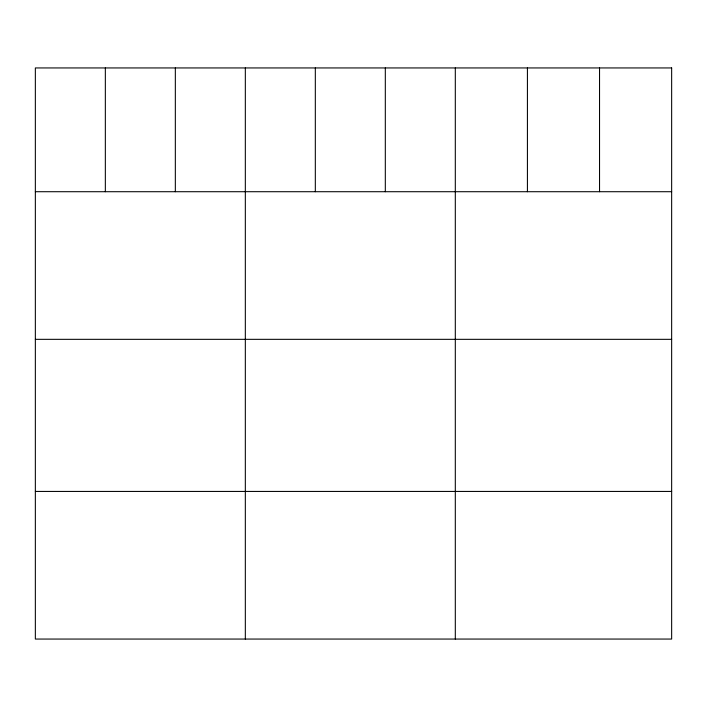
<?xml version="1.0" encoding="UTF-8"?>
<svg xmlns="http://www.w3.org/2000/svg" width="707" height="707" viewBox="0 0 707 707"><rect width="100%" height="100%" fill="white"/><g stroke="black" fill="none" stroke-linecap="round" stroke-linejoin="round"><path stroke-width="1.06" d="M35.35 191.712L671.65 191.712M35.35 339.333L671.65 339.333M35.35 491.436L671.65 491.436M599.536 67.943L599.536 191.712M527.422 67.943L527.422 191.712M455.308 67.943L455.308 639.057M385.315 67.943L385.315 191.712M315.322 67.943L315.322 191.712M245.329 67.943L245.329 639.057M175.336 67.943L175.336 191.712M105.343 67.943L105.343 191.712M671.65 67.943L35.35 67.943L35.35 639.057L671.65 639.057L671.65 67.943"/></g></svg>
